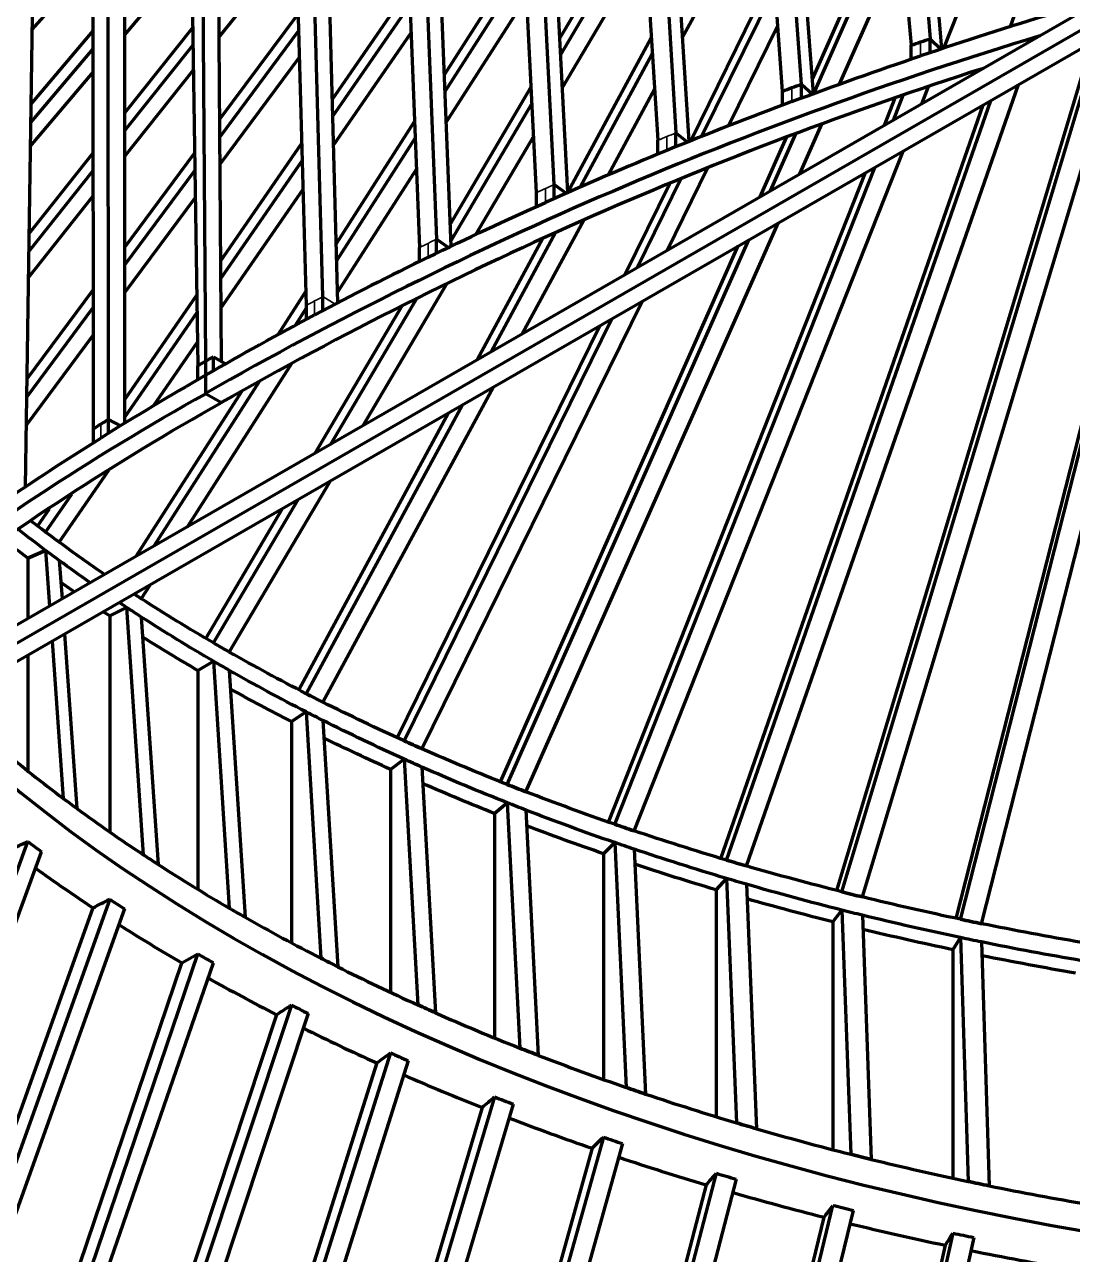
# Model space of a CAD drawing. Header units: inches. Extents: x -0.1 to 57.6, y -5.7 to 33.1.
# Drawn here: x 36.984 to 40.671, y 4.757 to 9.084 of the extents above; entities that cross this region are included whole.
import ezdxf

# ---------------------------------------------------------------- set-up
doc = ezdxf.new("R2010")
doc.units = ezdxf.units.IN
doc.header["$LTSCALE"] = 0.75
doc.header["$MEASUREMENT"] = 0
doc.layers.add('Visible', color=7, linetype='Continuous', lineweight=70)
doc.layers.add('Visible Narrow', color=7, linetype='Continuous', lineweight=35)

msp = doc.modelspace()

# ---------------------------------------------------------------- linework, layer by layer
at = {"layer": 'Visible', "extrusion": (0, 0.817547, -0.575862)}
for p, q in [((39.7969, 12.6052), (40.103, 9.0119)), ((39.8692, 12.6232), (40.1709, 9.0348)), ((39.9005, 12.5816), (40.2105, 8.999)), ((39.7171, 8.8748), (39.4522, 12.5118)), ((39.651, 8.8501), (39.382, 12.4912)), ((39.7595, 8.8414), (39.4879, 12.4714)), ((39.0481, 12.3855), (39.2758, 8.7035)), ((38.9803, 12.3624), (39.2116, 8.6772)), ((39.0882, 12.3464), (39.321, 8.6728)), ((38.7855, 8.4937), (38.5935, 12.2193)), ((38.8477, 8.5215), (38.6586, 12.2448)), ((38.8956, 8.4937), (38.7029, 12.2073)), ((38.2852, 12.0904), (38.4334, 8.3292)), ((38.223, 12.0626), (38.3733, 8.2999)), ((38.3335, 12.0545), (38.4839, 8.3045)), ((38.0334, 8.1272), (37.9294, 11.9227)), ((37.9754, 8.0965), (37.8704, 11.8927)), ((38.0864, 8.1059), (37.9815, 11.8887)), ((37.5926, 11.7425), (37.6204, 7.8998)), ((37.5369, 11.7105), (37.5926, 7.8837)), ((37.6483, 11.7105), (37.6758, 7.8999)), ((44.8607, 11.5239), (27.8345, 1.7192)), ((37.2255, 7.6619), (37.224, 11.5165)), ((37.2788, 7.6953), (37.2761, 11.5505)), ((37.3367, 7.6821), (37.3352, 11.5205)), ((44.8607, 11.4596), (27.8345, 1.6548)), ((27.9458, 1.6548), (44.8607, 11.3954)), ((37.0434, 11.3196), (36.9859, 7.4578)), ((39.2979, 9.0376), (39.5963, 9.5894)), ((39.2979, 9.0376), (39.5963, 9.5894)), ((38.8675, 9.0361), (39.1582, 9.5286)), ((38.8704, 8.9789), (39.1617, 9.4723)), ((39.7607, 8.8418), (40.031, 9.4513)), ((39.7607, 8.8418), (40.031, 9.4513)), ((39.7557, 8.8928), (39.9868, 9.4138)), ((39.7557, 8.8928), (39.9868, 9.4138)), ((37.6676, 9.0389), (37.9399, 9.3817)), ((37.6676, 9.0389), (37.9399, 9.3817)), ((38.8765, 8.8627), (39.1689, 9.3581)), ((39.8518, 8.8749), (40.0723, 9.372)), ((39.8518, 8.8749), (40.0723, 9.372)), ((37.0098, 9.0677), (37.2248, 9.3065)), ((37.0098, 9.0677), (37.2248, 9.3065)), ((37.3362, 9.0483), (37.5716, 9.3264)), ((37.3362, 9.0483), (37.5716, 9.3264)), ((38.4597, 8.906), (38.7416, 9.3462)), ((38.4597, 8.906), (38.7416, 9.3462)), ((40.2181, 9.0016), (40.35, 9.3347)), ((40.2181, 9.0016), (40.35, 9.3347)), ((38.4621, 8.8474), (38.7446, 9.2886)), ((38.4621, 8.8474), (38.7446, 9.2886)), ((39.3279, 8.6755), (39.62, 9.2693)), ((39.3279, 8.6755), (39.62, 9.2693)), ((40.4531, 9.0775), (40.5073, 9.2332)), ((40.4531, 9.0775), (40.5073, 9.2332)), ((38.0665, 8.8217), (38.3368, 9.2129)), ((38.0665, 8.8217), (38.3368, 9.2129)), ((38.4664, 8.7388), (38.7501, 9.1818)), ((38.4664, 8.7388), (38.7501, 9.1818)), ((39.366, 8.6908), (39.624, 9.2152)), ((39.366, 8.6908), (39.624, 9.2152)), ((38.0682, 8.7619), (38.3392, 9.1541)), ((38.0682, 8.7619), (38.3392, 9.1541)), ((40.2768, 5.9361), (41.0898, 9.1343)), ((40.2768, 5.9361), (41.0898, 9.1343)), ((37.6697, 8.7501), (37.947, 9.1237)), ((37.6697, 8.7501), (37.947, 9.1237)), ((40.2618, 5.9393), (41.0631, 9.0916)), ((40.2618, 5.9393), (41.0631, 9.0916)), ((40.3509, 5.9208), (41.1639, 9.1189)), ((40.3509, 5.9208), (41.1639, 9.1189)), ((37.0059, 8.8032), (37.2249, 9.0619)), ((37.0059, 8.8032), (37.2249, 9.0619)), ((37.3363, 8.7735), (37.5753, 9.0744)), ((37.3363, 8.7735), (37.5753, 9.0744)), ((37.6701, 8.6884), (37.9487, 9.0637)), ((37.6701, 8.6884), (37.9487, 9.0637)), ((38.071, 8.6603), (38.3432, 9.0542)), ((38.071, 8.6603), (38.3432, 9.0542)), ((39.4602, 8.728), (39.6339, 9.0811)), ((39.4602, 8.728), (39.6339, 9.0811)), ((39.9317, 6.0148), (40.8555, 9.0832)), ((39.9317, 6.0148), (40.8555, 9.0832)), ((37.3363, 8.7112), (37.5762, 9.0133)), ((37.3363, 8.7112), (37.5762, 9.0133)), ((38.8955, 8.4952), (39.189, 9.0377)), ((38.8955, 8.4952), (39.189, 9.0377)), ((39.842, 6.0372), (40.7409, 9.023)), ((39.842, 6.0372), (40.7409, 9.023)), ((39.8595, 6.0328), (40.7636, 9.0361)), ((39.8595, 6.0328), (40.7636, 9.0361)), ((40.103, 8.9629), (40.103, 9.0119)), ((40.1709, 9.0348), (40.2081, 8.9982)), ((40.1709, 8.9858), (40.1709, 9.0348)), ((37.005, 8.7399), (37.225, 8.9996)), ((37.005, 8.7399), (37.225, 8.9996)), ((37.6708, 8.5922), (37.9513, 8.9701)), ((37.6708, 8.5922), (37.9513, 8.9701)), ((38.9386, 8.5125), (39.1925, 8.982)), ((38.9386, 8.5125), (39.1925, 8.982)), ((40.101, 8.9622), (40.103, 8.9672)), ((40.101, 8.9622), (40.103, 8.9672)), ((37.0037, 8.6558), (37.225, 8.9171)), ((37.0037, 8.6558), (37.225, 8.9171)), ((37.3363, 8.6218), (37.5775, 8.9254)), ((37.3363, 8.6218), (37.5775, 8.9254)), ((39.5236, 6.1238), (40.481, 8.8734)), ((39.5236, 6.1238), (40.481, 8.8734)), ((39.7171, 8.8748), (39.756, 8.8401)), ((39.7171, 8.8258), (39.7171, 8.8748)), ((38.4808, 8.3811), (38.7664, 8.8649)), ((39.0368, 8.5549), (39.2003, 8.8572)), ((39.0368, 8.5549), (39.2003, 8.8572)), ((39.651, 8.8011), (39.651, 8.8501)), ((40.0411, 8.7485), (40.0759, 8.8364)), ((40.0411, 8.7485), (40.0759, 8.8364)), ((40.1407, 8.8059), (40.1648, 8.8669)), ((40.1407, 8.8059), (40.1648, 8.8669)), ((38.4831, 8.3228), (38.7694, 8.8076)), ((39.4339, 6.1503), (40.3572, 8.802)), ((39.4339, 6.1503), (40.3572, 8.802)), ((39.4535, 6.1444), (40.3843, 8.8177)), ((39.4535, 6.1444), (40.3843, 8.8177)), ((40.0092, 8.7301), (40.0473, 8.8265)), ((40.0092, 8.7301), (40.0473, 8.8265)), ((38.0806, 8.3138), (38.3556, 8.7433)), ((38.0806, 8.3138), (38.3556, 8.7433)), ((39.2758, 8.7035), (39.3161, 8.6708)), ((39.2758, 8.6545), (39.2758, 8.7035)), ((39.6088, 8.4996), (39.6978, 8.7002)), ((39.6088, 8.4996), (39.6978, 8.7002)), ((39.7115, 8.5587), (39.7893, 8.7342)), ((39.7115, 8.5587), (39.7893, 8.7342)), ((37.6733, 8.2525), (37.9597, 8.667)), ((37.6733, 8.2525), (37.9597, 8.667)), ((38.0823, 8.2542), (38.3579, 8.6847)), ((38.0823, 8.2542), (38.3579, 8.6847)), ((38.5716, 8.3462), (38.7753, 8.6914)), ((39.2116, 8.6282), (39.2116, 8.6772)), ((39.5717, 8.4782), (39.6647, 8.6877)), ((39.5717, 8.4782), (39.6647, 8.6877)), ((36.9991, 8.3489), (37.2251, 8.6335)), ((36.9991, 8.3489), (37.2251, 8.6335)), ((37.3365, 8.3011), (37.5817, 8.6316)), ((37.3365, 8.3011), (37.5817, 8.6316)), ((39.1283, 6.2474), (40.0748, 8.6394)), ((39.1283, 6.2474), (40.0748, 8.6394)), ((36.9982, 8.2855), (37.2251, 8.5712)), ((36.9982, 8.2855), (37.2251, 8.5712)), ((37.3365, 8.2389), (37.5826, 8.5705)), ((37.3365, 8.2389), (37.5826, 8.5705)), ((37.6737, 8.1909), (37.9613, 8.6072)), ((37.6737, 8.1909), (37.9613, 8.6072)), ((38.0853, 8.1436), (38.3623, 8.5761)), ((38.0853, 8.1436), (38.3623, 8.5761)), ((39.0605, 6.2705), (39.9752, 8.5821)), ((39.0605, 6.2705), (39.9752, 8.5821)), ((39.2446, 8.2898), (39.3872, 8.5797)), ((39.2446, 8.2898), (39.3872, 8.5797)), ((39.0388, 6.278), (39.9433, 8.5637)), ((39.0388, 6.278), (39.9433, 8.5637)), ((39.096, 8.2043), (39.2541, 8.5256)), ((39.096, 8.2043), (39.2541, 8.5256)), ((39.1387, 8.2289), (39.2925, 8.5413)), ((39.1387, 8.2289), (39.2925, 8.5413)), ((36.9968, 8.1943), (37.2252, 8.4818)), ((36.9968, 8.1943), (37.2252, 8.4818)), ((37.6745, 8.0863), (37.9641, 8.5056)), ((37.6745, 8.0863), (37.9641, 8.5056)), ((38.7855, 8.4447), (38.7855, 8.4937)), ((38.8477, 8.5215), (38.8891, 8.4908)), ((38.8477, 8.4725), (38.8477, 8.5215)), ((37.3365, 8.1418), (37.584, 8.4752)), ((37.3365, 8.1418), (37.584, 8.4752)), ((38.7346, 7.9961), (38.9512, 8.3967)), ((38.7346, 7.9961), (38.9512, 8.3967)), ((38.6252, 7.9332), (38.8521, 8.3527)), ((38.6252, 7.9332), (38.8521, 8.3527)), ((38.7471, 6.385), (39.6349, 8.3861)), ((38.7471, 6.385), (39.6349, 8.3861)), ((38.4334, 8.3292), (38.4755, 8.3006)), ((38.4334, 8.2802), (38.4334, 8.3292)), ((38.5763, 7.905), (38.8076, 8.3327)), ((38.5763, 7.905), (38.8076, 8.3327)), ((38.682, 6.4105), (39.5322, 8.327)), ((38.682, 6.4105), (39.5322, 8.327)), ((38.3733, 8.2509), (38.3733, 8.2999)), ((38.6585, 6.4198), (39.4951, 8.3056)), ((38.6585, 6.4198), (39.4951, 8.3056)), ((36.9915, 7.8363), (37.2253, 8.1513)), ((36.9915, 7.8363), (37.2253, 8.1513)), ((37.8756, 7.9937), (37.974, 8.1474)), ((37.8756, 7.9937), (37.974, 8.1474)), ((38.1746, 7.6737), (38.4702, 8.1744)), ((37.3367, 7.7654), (37.589, 8.1306)), ((37.3367, 7.7654), (37.589, 8.1306)), ((37.9754, 8.0475), (37.9754, 8.0965)), ((38.0059, 7.5765), (38.313, 8.0968)), ((38.0334, 8.0782), (38.0334, 8.1272)), ((38.0616, 7.6086), (38.3651, 8.1228)), ((38.3818, 6.5361), (39.1564, 8.1105)), ((38.3818, 6.5361), (39.1564, 8.1105)), ((36.9906, 7.7728), (37.2253, 8.0891)), ((36.9906, 7.7728), (37.2253, 8.0891)), ((37.3367, 7.7031), (37.5899, 8.0696)), ((37.3367, 7.7031), (37.5899, 8.0696)), ((37.9366, 8.0267), (37.9754, 8.0873)), ((37.9366, 8.0267), (37.9754, 8.0873)), ((38.3195, 6.5639), (39.0505, 8.0496)), ((38.3195, 6.5639), (39.0505, 8.0496)), ((38.2945, 6.5752), (39.0078, 8.025)), ((38.2945, 6.5752), (39.0078, 8.025)), ((36.9891, 7.6737), (37.2253, 7.992)), ((36.9891, 7.6737), (37.2253, 7.992)), ((37.4374, 7.7432), (37.5914, 7.9661)), ((37.4374, 7.7432), (37.5914, 7.9661)), ((37.5565, 7.3177), (37.9256, 7.8941)), ((37.5565, 7.3177), (37.9256, 7.8941)), ((37.5926, 7.8347), (37.5926, 7.8837)), ((37.6483, 7.9157), (37.6911, 7.8911)), ((37.6483, 7.8668), (37.6483, 7.9157)), ((37.3764, 7.214), (37.749, 7.796)), ((37.3764, 7.214), (37.749, 7.796)), ((37.4396, 7.2504), (37.8113, 7.831)), ((37.4396, 7.2504), (37.8113, 7.831)), ((38.0336, 6.7001), (38.6336, 7.8095)), ((38.0336, 6.7001), (38.6336, 7.8095)), ((37.6204, 7.7863), (37.676, 7.7543)), ((37.6204, 7.7863), (37.676, 7.7543)), ((37.9745, 6.7301), (38.5243, 7.7465)), ((37.9745, 6.7301), (38.5243, 7.7465)), ((37.9482, 6.7437), (38.4754, 7.7184)), ((37.9482, 6.7437), (38.4754, 7.7184)), ((37.2255, 7.6129), (37.2255, 7.6619)), ((37.2788, 7.6953), (37.3214, 7.6727)), ((37.2788, 7.6463), (37.2788, 7.6953)), ((37.3214, 7.6727), (37.2788, 7.6953)), ((37.1056, 7.2629), (37.2804, 7.516)), ((37.1056, 7.2629), (37.2804, 7.516)), ((37.704, 6.8764), (38.0597, 7.479)), ((37.0573, 7.2988), (37.1495, 7.4322)), ((37.0573, 7.2988), (37.1495, 7.4322)), ((37.6483, 6.9085), (37.9466, 7.4139)), ((37.0291, 7.3201), (37.0709, 7.3806)), ((37.0291, 7.3201), (37.0709, 7.3806)), ((37.621, 6.9244), (37.891, 7.3818)), ((36.9951, 7.2066), (37.0573, 7.2344)), ((37.0573, 7.2344), (36.9951, 7.2066)), ((37.0573, 7.2344), (36.9951, 7.2066)), ((37.0573, 7.2344), (36.9951, 7.2066)), ((37.0573, 7.2344), (36.9951, 7.2066)), ((37.0573, 7.2344), (37.0713, 7.0383)), ((37.0573, 7.2344), (37.0713, 7.0383)), ((37.0573, 7.2344), (37.0713, 7.0383)), ((37.0573, 7.2344), (37.0713, 7.0383)), ((37.0573, 7.2344), (37.0713, 7.0383)), ((36.9951, 7.2066), (36.9951, 6.9944)), ((36.9951, 7.2066), (36.9951, 6.9944)), ((36.9951, 7.2066), (36.9951, 6.9944)), ((36.9951, 7.2066), (36.9951, 6.9944)), ((36.9951, 7.2066), (36.9951, 6.9944)), ((37.1056, 7.1986), (37.1152, 7.0636)), ((37.1056, 7.1986), (37.1152, 7.0636)), ((37.1056, 7.1986), (37.1152, 7.0636)), ((37.1056, 7.1986), (37.1152, 7.0636)), ((37.1056, 7.1986), (37.1152, 7.0636)), ((37.3942, 7.0642), (37.4262, 7.1142)), ((37.3942, 7.0642), (37.4262, 7.1142)), ((37.2831, 7.0039), (37.3422, 7.0339)), ((37.3422, 7.0339), (37.2831, 7.0039)), ((37.3422, 7.0339), (37.2831, 7.0039)), ((37.3422, 7.0339), (37.2831, 7.0039)), ((37.3422, 7.0339), (37.2831, 7.0039)), ((37.3422, 7.0339), (37.4012, 6.1633)), ((37.3422, 7.0339), (37.4012, 6.1633)), ((37.3422, 7.0339), (37.4012, 6.1633)), ((37.3422, 7.0339), (37.4012, 6.1633)), ((37.3422, 7.0339), (37.4012, 6.1633)), ((37.2831, 7.0039), (37.2831, 6.2434)), ((37.2831, 7.0039), (37.2831, 6.2434)), ((37.2831, 7.0039), (37.2831, 6.2434)), ((37.2831, 7.0039), (37.2831, 6.2434)), ((37.2831, 7.0039), (37.2831, 6.2434)), ((37.3942, 6.9999), (37.4533, 6.1293)), ((37.3942, 6.9999), (37.4533, 6.1293)), ((37.3942, 6.9999), (37.4533, 6.1293)), ((37.3942, 6.9999), (37.4533, 6.1293)), ((37.3942, 6.9999), (37.4533, 6.1293)), ((37.124, 6.9402), (37.1678, 6.3258)), ((37.124, 6.9402), (37.1678, 6.3258)), ((37.124, 6.9402), (37.1678, 6.3258)), ((37.124, 6.9402), (37.1678, 6.3258)), ((37.124, 6.9402), (37.1678, 6.3258)), ((37.0801, 6.9149), (37.1195, 6.3616)), ((37.0801, 6.9149), (37.1195, 6.3616)), ((37.0801, 6.9149), (37.1195, 6.3616)), ((37.0801, 6.9149), (37.1195, 6.3616)), ((37.0801, 6.9149), (37.1195, 6.3616)), ((36.9951, 6.8659), (36.9951, 6.4579)), ((36.9951, 6.8659), (36.9951, 6.4579)), ((36.9951, 6.8659), (36.9951, 6.4579)), ((36.9951, 6.8659), (36.9951, 6.4579)), ((36.9951, 6.8659), (36.9951, 6.4579)), ((37.5926, 6.812), (37.6483, 6.8441)), ((37.6483, 6.8441), (37.704, 5.9756)), ((37.5926, 6.812), (37.5926, 6.0419)), ((37.704, 6.812), (37.7596, 5.9435)), ((37.9224, 6.6317), (37.9745, 6.6657)), ((37.9745, 6.6657), (37.9224, 6.6317)), ((37.9745, 6.6657), (37.9224, 6.6317)), ((37.9745, 6.6657), (37.9224, 6.6317)), ((37.9745, 6.6657), (37.9224, 6.6317)), ((37.9745, 6.6657), (38.0266, 5.7991)), ((37.9745, 6.6657), (38.0266, 5.7991)), ((37.9745, 6.6657), (38.0266, 5.7991)), ((37.9745, 6.6657), (38.0266, 5.7991)), ((37.9745, 6.6657), (38.0266, 5.7991)), ((37.9224, 6.6317), (37.9224, 5.8537)), ((37.9224, 6.6317), (37.9224, 5.8537)), ((37.9224, 6.6317), (37.9224, 5.8537)), ((37.9224, 6.6317), (37.9224, 5.8537)), ((37.9224, 6.6317), (37.9224, 5.8537)), ((38.0336, 6.6357), (38.0856, 5.7692)), ((38.0336, 6.6357), (38.0856, 5.7692)), ((38.0336, 6.6357), (38.0856, 5.7692)), ((38.0336, 6.6357), (38.0856, 5.7692)), ((38.0336, 6.6357), (38.0856, 5.7692)), ((38.2713, 6.4637), (38.3195, 6.4995)), ((38.3195, 6.4995), (38.2713, 6.4637)), ((38.3195, 6.4995), (38.2713, 6.4637)), ((38.3195, 6.4995), (38.2713, 6.4637)), ((38.3195, 6.4995), (38.2713, 6.4637)), ((38.3195, 6.4995), (38.3678, 5.6347)), ((38.3195, 6.4995), (38.3678, 5.6347)), ((38.3195, 6.4995), (38.3678, 5.6347)), ((38.3195, 6.4995), (38.3678, 5.6347)), ((38.3195, 6.4995), (38.3678, 5.6347)), ((38.2713, 6.4637), (38.2713, 5.6791)), ((38.2713, 6.4637), (38.2713, 5.6791)), ((38.2713, 6.4637), (38.2713, 5.6791)), ((38.2713, 6.4637), (38.2713, 5.6791)), ((38.2713, 6.4637), (38.2713, 5.6791)), ((38.3818, 6.4717), (38.43, 5.6069)), ((38.3818, 6.4717), (38.43, 5.6069)), ((38.3818, 6.4717), (38.43, 5.6069)), ((38.3818, 6.4717), (38.43, 5.6069)), ((38.3818, 6.4717), (38.43, 5.6069)), ((38.6377, 6.3086), (38.682, 6.3461)), ((38.682, 6.3461), (38.6377, 6.3086)), ((38.682, 6.3461), (38.6377, 6.3086)), ((38.682, 6.3461), (38.6377, 6.3086)), ((38.682, 6.3461), (38.6377, 6.3086)), ((38.682, 6.3461), (38.7263, 5.483)), ((38.682, 6.3461), (38.7263, 5.483)), ((38.682, 6.3461), (38.7263, 5.483)), ((38.682, 6.3461), (38.7263, 5.483)), ((38.682, 6.3461), (38.7263, 5.483)), ((38.7471, 6.3206), (38.7914, 5.4575)), ((38.7471, 6.3206), (38.7914, 5.4575)), ((38.7471, 6.3206), (38.7914, 5.4575)), ((38.7471, 6.3206), (38.7914, 5.4575)), ((38.7471, 6.3206), (38.7914, 5.4575)), ((38.6377, 6.3086), (38.6377, 5.5186)), ((38.6377, 6.3086), (38.6377, 5.5186)), ((38.6377, 6.3086), (38.6377, 5.5186)), ((38.6377, 6.3086), (38.6377, 5.5186)), ((38.6377, 6.3086), (38.6377, 5.5186)), ((35.2898, 1.5457), (36.9951, 6.2095)), ((39.0204, 6.167), (39.0605, 6.2061)), ((39.0605, 6.2061), (39.0204, 6.167)), ((39.0605, 6.2061), (39.0204, 6.167)), ((39.0605, 6.2061), (39.0204, 6.167)), ((39.0605, 6.2061), (39.0204, 6.167)), ((39.0605, 6.2061), (39.1006, 5.3445)), ((39.0605, 6.2061), (39.1006, 5.3445)), ((39.0605, 6.2061), (39.1006, 5.3445)), ((39.0605, 6.2061), (39.1006, 5.3445)), ((39.0605, 6.2061), (39.1006, 5.3445)), ((35.3336, 1.5081), (37.0434, 6.1736)), ((39.0204, 6.167), (39.0204, 5.3726)), ((39.0204, 6.167), (39.0204, 5.3726)), ((39.0204, 6.167), (39.0204, 5.3726)), ((39.0204, 6.167), (39.0204, 5.3726)), ((39.0204, 6.167), (39.0204, 5.3726)), ((39.1283, 6.183), (39.1683, 5.3214)), ((39.1283, 6.183), (39.1683, 5.3214)), ((39.1283, 6.183), (39.1683, 5.3214)), ((39.1283, 6.183), (39.1683, 5.3214)), ((39.1283, 6.183), (39.1683, 5.3214)), ((39.4177, 6.0396), (39.4535, 6.08)), ((39.4535, 6.08), (39.4177, 6.0396)), ((39.4535, 6.08), (39.4177, 6.0396)), ((39.4535, 6.08), (39.4177, 6.0396)), ((39.4535, 6.08), (39.4177, 6.0396)), ((39.4535, 6.08), (39.4892, 5.2198)), ((39.4535, 6.08), (39.4892, 5.2198)), ((39.4535, 6.08), (39.4892, 5.2198)), ((39.4535, 6.08), (39.4892, 5.2198)), ((39.4535, 6.08), (39.4892, 5.2198)), ((39.5236, 6.0594), (39.5594, 5.1993)), ((39.5236, 6.0594), (39.5594, 5.1993)), ((39.5236, 6.0594), (39.5594, 5.1993)), ((39.5236, 6.0594), (39.5594, 5.1993)), ((39.5236, 6.0594), (39.5594, 5.1993)), ((39.4177, 6.0396), (39.4177, 5.2414)), ((39.4177, 6.0396), (39.4177, 5.2414)), ((39.4177, 6.0396), (39.4177, 5.2414)), ((39.4177, 6.0396), (39.4177, 5.2414)), ((39.4177, 6.0396), (39.4177, 5.2414)), ((37.224, 5.9768), (35.5465, 1.2912)), ((37.2831, 6.0068), (35.6006, 1.3011)), ((37.3352, 5.9727), (35.6506, 1.266)), ((39.8282, 5.9268), (39.8595, 5.9685)), ((39.8595, 5.9685), (39.8282, 5.9268)), ((39.8595, 5.9685), (39.8282, 5.9268)), ((39.8595, 5.9685), (39.8282, 5.9268)), ((39.8595, 5.9685), (39.8282, 5.9268)), ((39.8595, 5.9685), (39.8907, 5.1095)), ((39.8595, 5.9685), (39.8907, 5.1095)), ((39.8595, 5.9685), (39.8907, 5.1095)), ((39.8595, 5.9685), (39.8907, 5.1095)), ((39.8595, 5.9685), (39.8907, 5.1095)), ((39.9317, 5.9504), (39.963, 5.0915)), ((39.9317, 5.9504), (39.963, 5.0915)), ((39.9317, 5.9504), (39.963, 5.0915)), ((39.9317, 5.9504), (39.963, 5.0915)), ((39.9317, 5.9504), (39.963, 5.0915)), ((39.8282, 5.9268), (39.8282, 5.1255)), ((39.8282, 5.9268), (39.8282, 5.1255)), ((39.8282, 5.9268), (39.8282, 5.1255)), ((39.8282, 5.9268), (39.8282, 5.1255)), ((39.8282, 5.9268), (39.8282, 5.1255)), ((40.2501, 5.8291), (40.2768, 5.8718)), ((40.2768, 5.8718), (40.2501, 5.8291)), ((40.2768, 5.8718), (40.2501, 5.8291)), ((40.2768, 5.8718), (40.2501, 5.8291)), ((40.2768, 5.8718), (40.2501, 5.8291)), ((40.2768, 5.8718), (40.3035, 5.0138)), ((40.2768, 5.8718), (40.3035, 5.0138)), ((40.2768, 5.8718), (40.3035, 5.0138)), ((40.2768, 5.8718), (40.3035, 5.0138)), ((40.2768, 5.8718), (40.3035, 5.0138)), ((40.3509, 5.8564), (40.3776, 4.9985)), ((40.3509, 5.8564), (40.3776, 4.9985)), ((40.3509, 5.8564), (40.3776, 4.9985)), ((40.3509, 5.8564), (40.3776, 4.9985)), ((40.3509, 5.8564), (40.3776, 4.9985)), ((35.979, 1.0589), (37.5926, 5.8149)), ((37.5369, 5.7828), (37.5926, 5.8149)), ((40.2501, 5.8291), (40.2501, 5.0252)), ((40.2501, 5.8291), (40.2501, 5.0252)), ((40.2501, 5.8291), (40.2501, 5.0252)), ((40.2501, 5.8291), (40.2501, 5.0252)), ((40.2501, 5.8291), (40.2501, 5.0252)), ((35.9368, 1.0667), (37.5369, 5.7828)), ((36.0069, 1.0429), (37.6483, 5.7828)), ((37.9224, 5.6346), (36.3387, 0.8697)), ((37.8704, 5.6005), (36.2917, 0.8435)), ((37.9815, 5.6046), (36.3995, 0.841)), ((38.2713, 5.4665), (36.7591, 0.6872)), ((38.223, 5.4307), (36.7169, 0.6549)), ((38.3335, 5.4387), (36.8245, 0.662)), ((38.6377, 5.3114), (37.2079, 0.5287)), ((38.7029, 5.2859), (37.2772, 0.5071)), ((38.5935, 5.2739), (37.1712, 0.4914)), ((39.0204, 5.1699), (37.6806, 0.3949)), ((38.9803, 5.1309), (37.6497, 0.3537)), ((39.0882, 5.1468), (37.753, 0.377)), ((39.4177, 5.0425), (38.1724, 0.286)), ((39.4879, 5.0219), (38.2472, 0.2718)), ((39.382, 5.0021), (38.1478, 0.2429)), ((38.6787, 0.2017), (39.8282, 4.9297)), ((38.7553, 0.1911), (39.9005, 4.9117)), ((38.6604, 0.1576), (39.7969, 4.8881)), ((40.2501, 4.832), (39.1954, 0.1413)), ((40.3242, 4.8166), (39.2732, 0.1343)), ((40.2234, 4.7893), (39.1832, 0.0965))]:
    msp.add_line(p, q, dxfattribs=at)
at = {"layer": 'Visible'}
for centre, radius, start, end in [((45.195, -5.9978), 15.8035, 106.89656, 108.66695), ((44.7066, -4.701), 14.3585, 106.80057, 119.57394), ((44.6712, -4.5542), 14.1578, 107.73869, 119.61035), ((44.9469, -5.301), 15.0638, 110.44934, 112.24749), ((44.7021, -4.7033), 14.4179, 112.24636, 114.09255), ((44.1785, -3.5908), 13.1881, 115.97056, 117.9148), ((43.4779, -2.3253), 11.7415, 119.92579, 122.02237), ((42.1331, -0.3162), 9.2732, 119.11569, 136.25359), ((42.2843, -0.4763), 9.4319, 119.24433, 134.84893)]:
    msp.add_arc(centre, radius, start, end, dxfattribs=at)
at = {"layer": 'Visible', "extrusion": (-3.49588e-16, 4.16334e-16, -1)}
for centre, major_axis, start_param, end_param in [((42.7394, 9.8082), (7.1606, 0), 2.487356, 2.499154), ((42.7394, 9.7438), (7.1606, 0), 2.487356, 2.509543), ((42.7394, 9.8082), (-7.1606, 0), -0.665233, -0.654236), ((42.7394, 9.7438), (-7.1606, 0), -0.665233, -0.654236), ((42.7394, 9.8082), (-7.1606, 0), -0.700552, -0.665233), ((42.7394, 9.8082), (-7.1606, 0), -0.968396, -0.91656), ((42.7394, 9.7438), (7.1606, 0), 2.173197, 2.225033), ((42.7394, 9.8082), (7.1606, 0), 2.110365, 2.162201), ((42.7394, 9.8082), (7.1606, 0), 2.099369, 2.110365), ((42.7394, 9.8082), (7.1606, 0), 2.036537, 2.047533), ((42.7394, 9.8082), (-7.1606, 0), -1.156891, -1.105056), ((42.7394, 9.7438), (7.1606, 0), 2.036537, 2.047533), ((42.7394, 9.7438), (-7.1606, 0), -1.156891, -1.105056), ((42.7394, 9.8082), (7.1606, 0), 1.973705, 1.984702), ((42.7394, 9.8082), (7.1606, 0), 1.92187, 1.973705), ((42.7394, 9.7438), (7.1606, 0), 1.973705, 1.984702), ((42.7394, 9.8082), (7.1606, 0), 1.910873, 1.92187), ((42.7394, 9.8082), (-7.1606, 0), -1.282555, -1.230719)]:
    msp.add_ellipse(centre, major_axis=major_axis, ratio=0.575862, start_param=start_param, end_param=end_param, dxfattribs=at)
at = {"layer": 'Visible', "extrusion": (-2.9383e-16, 4.85723e-16, -1)}
for major_axis, start_param, end_param in [((7.2394, 0), 2.487297, 2.506889), ((-7.2394, 0), -0.690515, -0.680179), ((-7.2394, 0), -0.77996, -0.741166), ((7.2394, 0), 2.298801, 2.339184), ((7.2394, 0), 2.235969, 2.277746), ((7.2394, 0), 2.110305, 2.154442), ((7.2394, 0), 2.047474, 2.092634), ((7.2394, 0), 1.984642, 2.030749), ((-7.2394, 0), -1.219783, -1.17279), ((7.2394, 0), 1.858978, 1.906808)]:
    msp.add_ellipse((42.7394, 9.7438), major_axis=major_axis, ratio=0.575862, start_param=start_param, end_param=end_param, dxfattribs=at)
at = {"layer": 'Visible'}
for centre, major_axis, start_param, end_param in [((42.7394, 9.8082), (7.1606, 0), 3.795829, 3.806825), ((42.7394, 9.8082), (7.1606, 0), 3.864241, 3.869657), ((42.7394, 9.8082), (7.1606, 0), 3.984325, 3.995321), ((42.7394, 8.7466), (7.0819, 0), 3.676932, 4.974188), ((42.7394, 9.8082), (-7.1606, 0), 0.905564, 0.91656), ((42.7394, 8.8432), (-7.0819, 0), 0.602462, 0.654175), ((42.7394, 9.8082), (7.1606, 0), 4.109988, 4.120985), ((42.7394, 8.8432), (-7.0819, 0), 0.654175, 0.665294), ((42.7394, 8.8432), (-7.0819, 0), 0.665294, 0.717007), ((42.7394, 9.8082), (7.1606, 0), 4.17282, 4.183816), ((42.7394, 8.8432), (7.0819, 0), 3.8586, 3.869718), ((42.7394, 8.7466), (7.3181, 0), 3.815751, 3.858779), ((42.7394, 8.8432), (-7.0819, 0), 0.728126, 0.779839), ((42.7394, 9.8082), (-7.1606, 0), 1.094059, 1.105056), ((42.7394, 9.8082), (7.1606, 0), 4.298484, 4.30948), ((42.7394, 8.8432), (-7.0819, 0), 0.779839, 0.790957), ((42.7394, 8.8432), (7.0819, 0), 3.93255, 3.984263), ((42.7394, 9.8082), (-7.1606, 0), 1.219723, 1.230719), ((42.7394, 8.7466), (-7.3181, 0), 0.735984, 0.780018), ((42.7394, 8.8432), (7.0819, 0), 3.984263, 3.995382), ((42.7394, 8.8432), (7.0819, 0), 3.995382, 4.047095), ((42.7394, 8.7466), (7.3181, 0), 3.93951, 3.984443), ((42.7394, 8.8432), (7.0819, 0), 4.047095, 4.058214), ((42.7394, 8.8432), (7.0819, 0), 4.058214, 4.109927), ((42.7394, 8.7466), (7.3181, 0), 4.001527, 4.047275), ((42.7394, 8.8432), (7.0819, 0), 4.109927, 4.121046), ((42.7394, 8.8432), (7.0819, 0), 4.121046, 4.172759), ((42.7394, 8.7466), (7.3181, 0), 4.06361, 4.110107), ((42.7394, 8.8432), (-7.0819, 0), 1.031166, 1.042285), ((42.7394, 8.8432), (7.0819, 0), 4.183878, 4.235591), ((42.7394, 8.7466), (-7.3181, 0), 0.984149, 1.031346), ((42.7394, 8.8432), (-7.0819, 0), 1.093998, 1.105117), ((42.7394, 8.8432), (-7.0819, 0), 1.105117, 1.15683), ((42.7394, 8.8432), (-7.0819, 0), 1.15683, 1.167949), ((42.7394, 8.7466), (7.3181, 0), 4.187912, 4.23577), ((42.7394, 8.8432), (-7.0819, 0), 1.167949, 1.219662), ((42.7394, 8.8432), (7.0819, 0), 4.361254, 4.372373), ((42.7394, 8.8432), (7.0819, 0), 4.372373, 4.424086), ((42.7394, 8.7466), (7.3181, 0), 4.25011, 4.298602), ((42.7394, 8.7466), (7.3181, 0), 4.312329, 4.361434), ((42.7394, 8.7466), (-7.3181, 0), 1.23297, 1.282673)]:
    msp.add_ellipse(centre, major_axis=major_axis, ratio=0.575862, start_param=start_param, end_param=end_param, dxfattribs=at)
at = {"layer": 'Visible', "extrusion": (-3.16682e-16, 4.85723e-16, -1)}
for centre, major_axis, start_param, end_param in [((42.7394, 9.7438), (-7.1606, 0), -0.665233, -0.654236), ((42.7394, 9.7438), (-7.1606, 0), -0.665233, -0.654236), ((42.7394, 9.7438), (-7.1606, 0), -0.665233, -0.654236), ((42.7394, 9.7438), (-7.1606, 0), -0.665233, -0.654236), ((42.7394, 9.8082), (7.1606, 0), 2.361693, 2.413528), ((42.7394, 9.7438), (7.1606, 0), 2.424525, 2.430009), ((42.7394, 9.7438), (7.1606, 0), 2.361693, 2.413528), ((42.7394, 9.8082), (-7.1606, 0), -0.790896, -0.7799), ((42.7394, 9.7438), (-7.1606, 0), -0.790896, -0.7799), ((42.7394, 9.8082), (7.1606, 0), 2.287864, 2.298861), ((42.7394, 9.7438), (7.1606, 0), 2.287864, 2.298861), ((42.7394, 9.8082), (7.1606, 0), 2.236029, 2.287864), ((42.7394, 9.7438), (7.1606, 0), 2.236029, 2.287864), ((42.7394, 9.8082), (-7.1606, 0), -0.91656, -0.905564), ((42.7394, 9.7438), (-7.1606, 0), -0.91656, -0.905564), ((42.7394, 9.7438), (-7.1606, 0), -0.91656, -0.905564), ((42.7394, 9.7438), (-7.1606, 0), -0.91656, -0.905564), ((42.7394, 9.7438), (-7.1606, 0), -0.91656, -0.905564), ((42.7394, 9.7438), (-7.1606, 0), -0.91656, -0.905564), ((42.7394, 9.8082), (-7.1606, 0), -0.979392, -0.968396), ((42.7394, 9.7438), (-7.1606, 0), -0.979392, -0.968396), ((42.7394, 9.8082), (7.1606, 0), 2.047533, 2.099369), ((42.7394, 9.7438), (7.1606, 0), 2.099369, 2.110365), ((42.7394, 9.7438), (7.1606, 0), 2.047533, 2.099369), ((42.7394, 9.7438), (7.1606, 0), 1.92187, 1.973705), ((42.7394, 9.7438), (7.1606, 0), 1.910873, 1.92187), ((42.7394, 9.7438), (7.1606, 0), 1.859038, 1.910873)]:
    msp.add_ellipse(centre, major_axis=major_axis, ratio=0.575862, start_param=start_param, end_param=end_param, dxfattribs=at)
at = {"layer": 'Visible', "extrusion": (-2.79266e-16, 2.77556e-16, -1)}
for centre, major_axis, start_param, end_param in [((42.7394, 9.7438), (-7.1606, 0), -0.689468, -0.665233), ((42.7394, 9.8082), (-7.1606, 0), -0.728064, -0.722648), ((42.7394, 9.7438), (7.1606, 0), 2.413528, 2.424525), ((42.7394, 9.8082), (7.1606, 0), 2.298861, 2.350696), ((42.7394, 9.7438), (-7.1606, 0), -0.842732, -0.790896), ((42.7394, 9.7438), (7.1606, 0), 2.287864, 2.298861), ((42.7394, 9.7438), (7.1606, 0), 2.287864, 2.298861), ((42.7394, 9.7438), (7.1606, 0), 2.287864, 2.298861), ((42.7394, 9.7438), (7.1606, 0), 2.287864, 2.298861), ((42.7394, 9.7438), (-7.1606, 0), -0.979392, -0.968396), ((42.7394, 9.7438), (-7.1606, 0), -0.979392, -0.968396), ((42.7394, 9.7438), (-7.1606, 0), -0.979392, -0.968396), ((42.7394, 9.7438), (-7.1606, 0), -0.979392, -0.968396), ((42.7394, 9.7438), (7.1606, 0), 2.110365, 2.162201), ((42.7394, 9.7438), (-7.1606, 0), -1.042224, -1.031227), ((42.7394, 9.7438), (-7.1606, 0), -1.042224, -1.031227), ((42.7394, 9.7438), (-7.1606, 0), -1.042224, -1.031227), ((42.7394, 9.7438), (-7.1606, 0), -1.042224, -1.031227), ((42.7394, 9.7438), (7.1606, 0), 2.036537, 2.047533), ((42.7394, 9.7438), (7.1606, 0), 2.036537, 2.047533), ((42.7394, 9.7438), (7.1606, 0), 2.036537, 2.047533), ((42.7394, 9.7438), (7.1606, 0), 2.036537, 2.047533), ((42.7394, 9.7438), (7.1606, 0), 1.973705, 1.984702), ((42.7394, 9.7438), (7.1606, 0), 1.973705, 1.984702), ((42.7394, 9.7438), (7.1606, 0), 1.973705, 1.984702), ((42.7394, 9.7438), (7.1606, 0), 1.973705, 1.984702), ((42.7394, 9.7438), (7.1606, 0), 1.910873, 1.92187), ((42.7394, 9.7438), (7.1606, 0), 1.910873, 1.92187), ((42.7394, 9.7438), (7.1606, 0), 1.910873, 1.92187), ((42.7394, 9.7438), (7.1606, 0), 1.910873, 1.92187)]:
    msp.add_ellipse(centre, major_axis=major_axis, ratio=0.575862, start_param=start_param, end_param=end_param, dxfattribs=at)
at = {"layer": 'Visible', "extrusion": (-2.59604e-16, 3.46945e-16, -1)}
msp.add_ellipse((42.7394, 9.7438), major_axis=(-7.2394, 0), ratio=0.575862, start_param=-0.717128, end_param=-0.712388, dxfattribs=at)
at = {"layer": 'Visible', "extrusion": (-2.94009e-16, 4.16334e-16, -1)}
msp.add_ellipse((42.7394, 9.7438), major_axis=(7.1606, 0), ratio=0.575862, start_param=2.413528, end_param=2.424525, dxfattribs=at)
msp.add_ellipse((42.7394, 9.7438), major_axis=(7.1606, 0), ratio=0.575862, start_param=2.413528, end_param=2.424525, dxfattribs=at)
msp.add_ellipse((42.7394, 9.7438), major_axis=(7.1606, 0), ratio=0.575862, start_param=2.413528, end_param=2.424525, dxfattribs=at)
msp.add_ellipse((42.7394, 9.7438), major_axis=(7.1606, 0), ratio=0.575862, start_param=2.413528, end_param=2.424525, dxfattribs=at)
at = {"layer": 'Visible', "extrusion": (-3.30671e-16, 3.46945e-16, -1)}
msp.add_ellipse((42.7394, 9.7438), major_axis=(7.2394, 0), ratio=0.575862, start_param=2.173137, end_param=2.216154, dxfattribs=at)
at = {"layer": 'Visible', "extrusion": (-1.24815e-16, 4.16334e-16, -1)}
for major_axis, start_param, end_param in [((-7.0819, 0), -0.665294, -0.654175), ((-7.0819, 0), -0.665294, -0.654175), ((-7.0819, 0), -0.665294, -0.654175), ((-7.0819, 0), -0.665294, -0.654175), ((-7.0819, 0), -0.979453, -0.968334), ((-7.0819, 0), -0.979453, -0.968334), ((-7.0819, 0), -0.979453, -0.968334), ((-7.0819, 0), -0.979453, -0.968334), ((7.0819, 0), 1.910812, 1.921931), ((7.0819, 0), 1.910812, 1.921931), ((7.0819, 0), 1.910812, 1.921931), ((7.0819, 0), 1.910812, 1.921931)]:
    msp.add_ellipse((42.7394, 8.8432), major_axis=major_axis, ratio=0.575862, start_param=start_param, end_param=end_param, dxfattribs=at)
at = {"layer": 'Visible', "extrusion": (-2.77556e-16, 4.85723e-16, -1)}
msp.add_ellipse((42.7394, 8.8432), major_axis=(7.0819, 0), ratio=0.575862, start_param=2.413467, end_param=2.424586, dxfattribs=at)
msp.add_ellipse((42.7394, 8.8432), major_axis=(7.0819, 0), ratio=0.575862, start_param=2.413467, end_param=2.424586, dxfattribs=at)
msp.add_ellipse((42.7394, 8.8432), major_axis=(7.0819, 0), ratio=0.575862, start_param=2.413467, end_param=2.424586, dxfattribs=at)
msp.add_ellipse((42.7394, 8.8432), major_axis=(7.0819, 0), ratio=0.575862, start_param=2.413467, end_param=2.424586, dxfattribs=at)
at = {"layer": 'Visible', "extrusion": (-2.77556e-16, 5.55112e-16, -1)}
for major_axis, start_param, end_param in [((-7.0819, 0), -0.853789, -0.842671), ((-7.0819, 0), -0.853789, -0.842671), ((-7.0819, 0), -0.853789, -0.842671), ((-7.0819, 0), -0.853789, -0.842671), ((7.0819, 0), 2.224971, 2.23609), ((7.0819, 0), 2.224971, 2.23609), ((7.0819, 0), 2.224971, 2.23609), ((7.0819, 0), 2.224971, 2.23609), ((7.0819, 0), 2.099308, 2.110426), ((7.0819, 0), 2.099308, 2.110426), ((7.0819, 0), 2.099308, 2.110426), ((7.0819, 0), 2.099308, 2.110426), ((7.0819, 0), 2.036476, 2.047595), ((7.0819, 0), 2.036476, 2.047595), ((7.0819, 0), 2.036476, 2.047595), ((7.0819, 0), 2.036476, 2.047595), ((7.0819, 0), 1.973644, 1.984763), ((7.0819, 0), 1.973644, 1.984763), ((7.0819, 0), 1.973644, 1.984763), ((7.0819, 0), 1.973644, 1.984763)]:
    msp.add_ellipse((42.7394, 8.8432), major_axis=major_axis, ratio=0.575862, start_param=start_param, end_param=end_param, dxfattribs=at)
at = {"layer": 'Visible'}
for points in [[(40.103, 9.0119), (40.1143, 9.0157), (40.1255, 9.0196), (40.1369, 9.0234)], [(40.1369, 9.0234), (40.1482, 9.0272), (40.1595, 9.031), (40.1709, 9.0348)], [(39.6839, 8.8135), (39.8334, 8.8692), (39.9844, 8.9228), (40.1369, 8.9744)], [(39.6839, 8.8625), (39.6949, 8.8666), (39.706, 8.8707), (39.7171, 8.8748)], [(39.651, 8.8501), (39.6619, 8.8543), (39.6729, 8.8584), (39.6839, 8.8625)], [(38.4032, 8.2656), (38.5389, 8.3317), (38.6767, 8.396), (38.8165, 8.4586)], [(37.6204, 7.8507), (37.7458, 7.923), (37.8739, 7.9937), (38.0043, 8.0628)], [(37.5926, 7.8837), (37.6018, 7.8891), (37.6111, 7.8944), (37.6204, 7.8998)], [(37.6204, 7.8998), (37.6111, 7.8944), (37.6018, 7.8891), (37.5926, 7.8837)], [(37.6204, 7.8998), (37.6296, 7.9051), (37.639, 7.9104), (37.6483, 7.9157)], [(37.6204, 7.8998), (37.6204, 7.8998), (37.6204, 7.8998), (37.6204, 7.8998)], [(37.2788, 7.6953), (37.2609, 7.6842), (37.2431, 7.6731), (37.2255, 7.6619)], [(37.2255, 7.6619), (37.2343, 7.6675), (37.2431, 7.6731), (37.252, 7.6787)], [(37.252, 7.6787), (37.2609, 7.6842), (37.2698, 7.6898), (37.2788, 7.6953)], [(36.8999, 7.3999), (37.0144, 7.4778), (37.1318, 7.5544), (37.252, 7.6296)], [(36.9329, 6.1817), (36.9536, 6.1909), (36.9744, 6.2002), (36.9951, 6.2095)], [(36.9951, 6.2095), (37.0112, 6.1975), (37.0273, 6.1856), (37.0434, 6.1736)], [(37.224, 5.9768), (37.2437, 5.9868), (37.2634, 5.9968), (37.2831, 6.0068)], [(37.2831, 6.0068), (37.3004, 5.9954), (37.3178, 5.9841), (37.3352, 5.9727)], [(37.5926, 5.8149), (37.6112, 5.8042), (37.6297, 5.7935), (37.6483, 5.7828)], [(37.8704, 5.6005), (37.8877, 5.6119), (37.9051, 5.6232), (37.9224, 5.6346)], [(37.9224, 5.6346), (37.9421, 5.6246), (37.9618, 5.6146), (37.9815, 5.6046)], [(38.223, 5.4307), (38.2391, 5.4426), (38.2552, 5.4546), (38.2713, 5.4665)], [(38.2713, 5.4665), (38.292, 5.4573), (38.3128, 5.448), (38.3335, 5.4387)], [(38.5935, 5.2739), (38.6082, 5.2864), (38.623, 5.2989), (38.6377, 5.3114)], [(38.6377, 5.3114), (38.6595, 5.3029), (38.6812, 5.2944), (38.7029, 5.2859)], [(38.9803, 5.1309), (38.9937, 5.1439), (39.007, 5.1569), (39.0204, 5.1699)], [(39.0204, 5.1699), (39.043, 5.1622), (39.0656, 5.1545), (39.0882, 5.1468)], [(39.382, 5.0021), (39.3939, 5.0155), (39.4058, 5.029), (39.4177, 5.0425)], [(39.4177, 5.0425), (39.4411, 5.0356), (39.4645, 5.0288), (39.4879, 5.0219)], [(39.7969, 4.8881), (39.8073, 4.9019), (39.8178, 4.9158), (39.8282, 4.9297)], [(39.8282, 4.9297), (39.8523, 4.9237), (39.8764, 4.9177), (39.9005, 4.9117)], [(40.2234, 4.7893), (40.2323, 4.8035), (40.2412, 4.8177), (40.2501, 4.832)], [(40.2501, 4.832), (40.2748, 4.8268), (40.2995, 4.8217), (40.3242, 4.8166)]]:
    msp.add_open_spline(points, degree=3, dxfattribs=at)
for points, knots in [([(37.6204, 7.8998), (37.6204, 7.8916), (37.6204, 7.8834), (37.6204, 7.8671), (37.6204, 7.8589), (37.6204, 7.8507)], [-3.048, -3.048, -3.048, -3.048, -1.524, -1.524, 0, 0, 0, 0]), ([(37.6204, 7.8998), (37.6204, 7.8916), (37.6204, 7.8834), (37.6204, 7.8671), (37.6204, 7.8589), (37.6204, 7.8507)], [-3.048, -3.048, -3.048, -3.048, -1.524, -1.524, 0, 0, 0, 0]), ([(37.6204, 7.8507), (37.6204, 7.84), (37.6204, 7.8293), (37.6204, 7.8078), (37.6204, 7.7971), (37.6204, 7.7863)], [-4, -4, -4, -4, -2, -2, 0, 0, 0, 0]), ([(37.6204, 7.8507), (37.6204, 7.84), (37.6204, 7.8293), (37.6204, 7.8078), (37.6204, 7.7971), (37.6204, 7.7863)], [-4, -4, -4, -4, -2, -2, 0, 0, 0, 0])]:
    msp.add_open_spline(points, degree=3, knots=knots, dxfattribs=at)
at = {"layer": 'Visible Narrow', "extrusion": (0, 0.817547, -0.575862)}
for p, q in [((40.1369, 8.9744), (40.1369, 9.0234)), ((39.6839, 8.8135), (39.6839, 8.8625)), ((39.2436, 8.6414), (39.2436, 8.6904)), ((38.8165, 8.4586), (38.8165, 8.5076)), ((38.4032, 8.2656), (38.4032, 8.3146)), ((38.0043, 8.0628), (38.0043, 8.1119)), ((38.0334, 8.1272), (38.076, 8.1005)), ((37.6204, 7.8507), (37.6204, 7.8998)), ((37.252, 7.6296), (37.252, 7.6787))]:
    msp.add_line(p, q, dxfattribs=at)
at = {"layer": 'Visible Narrow'}
for points in [[(39.2436, 8.6904), (39.2543, 8.6948), (39.2651, 8.6991), (39.2758, 8.7035)], [(39.2116, 8.6772), (39.2223, 8.6816), (39.2329, 8.686), (39.2436, 8.6904)], [(38.7855, 8.4937), (38.7958, 8.4983), (38.8062, 8.503), (38.8165, 8.5076)], [(38.8165, 8.5076), (38.8269, 8.5123), (38.8373, 8.5169), (38.8477, 8.5215)], [(38.3733, 8.2999), (38.3832, 8.3049), (38.3932, 8.3098), (38.4032, 8.3146)], [(38.4032, 8.3146), (38.4133, 8.3195), (38.4233, 8.3244), (38.4334, 8.3292)], [(37.9754, 8.0965), (37.985, 8.1016), (37.9947, 8.1068), (38.0043, 8.1119)], [(38.0043, 8.1119), (38.014, 8.117), (38.0237, 8.1221), (38.0334, 8.1272)], [(37.6204, 7.8507), (37.6204, 7.8507), (37.6204, 7.8507), (37.6204, 7.8507)]]:
    msp.add_open_spline(points, degree=3, dxfattribs=at)

doc.saveas('drawing.dxf')
